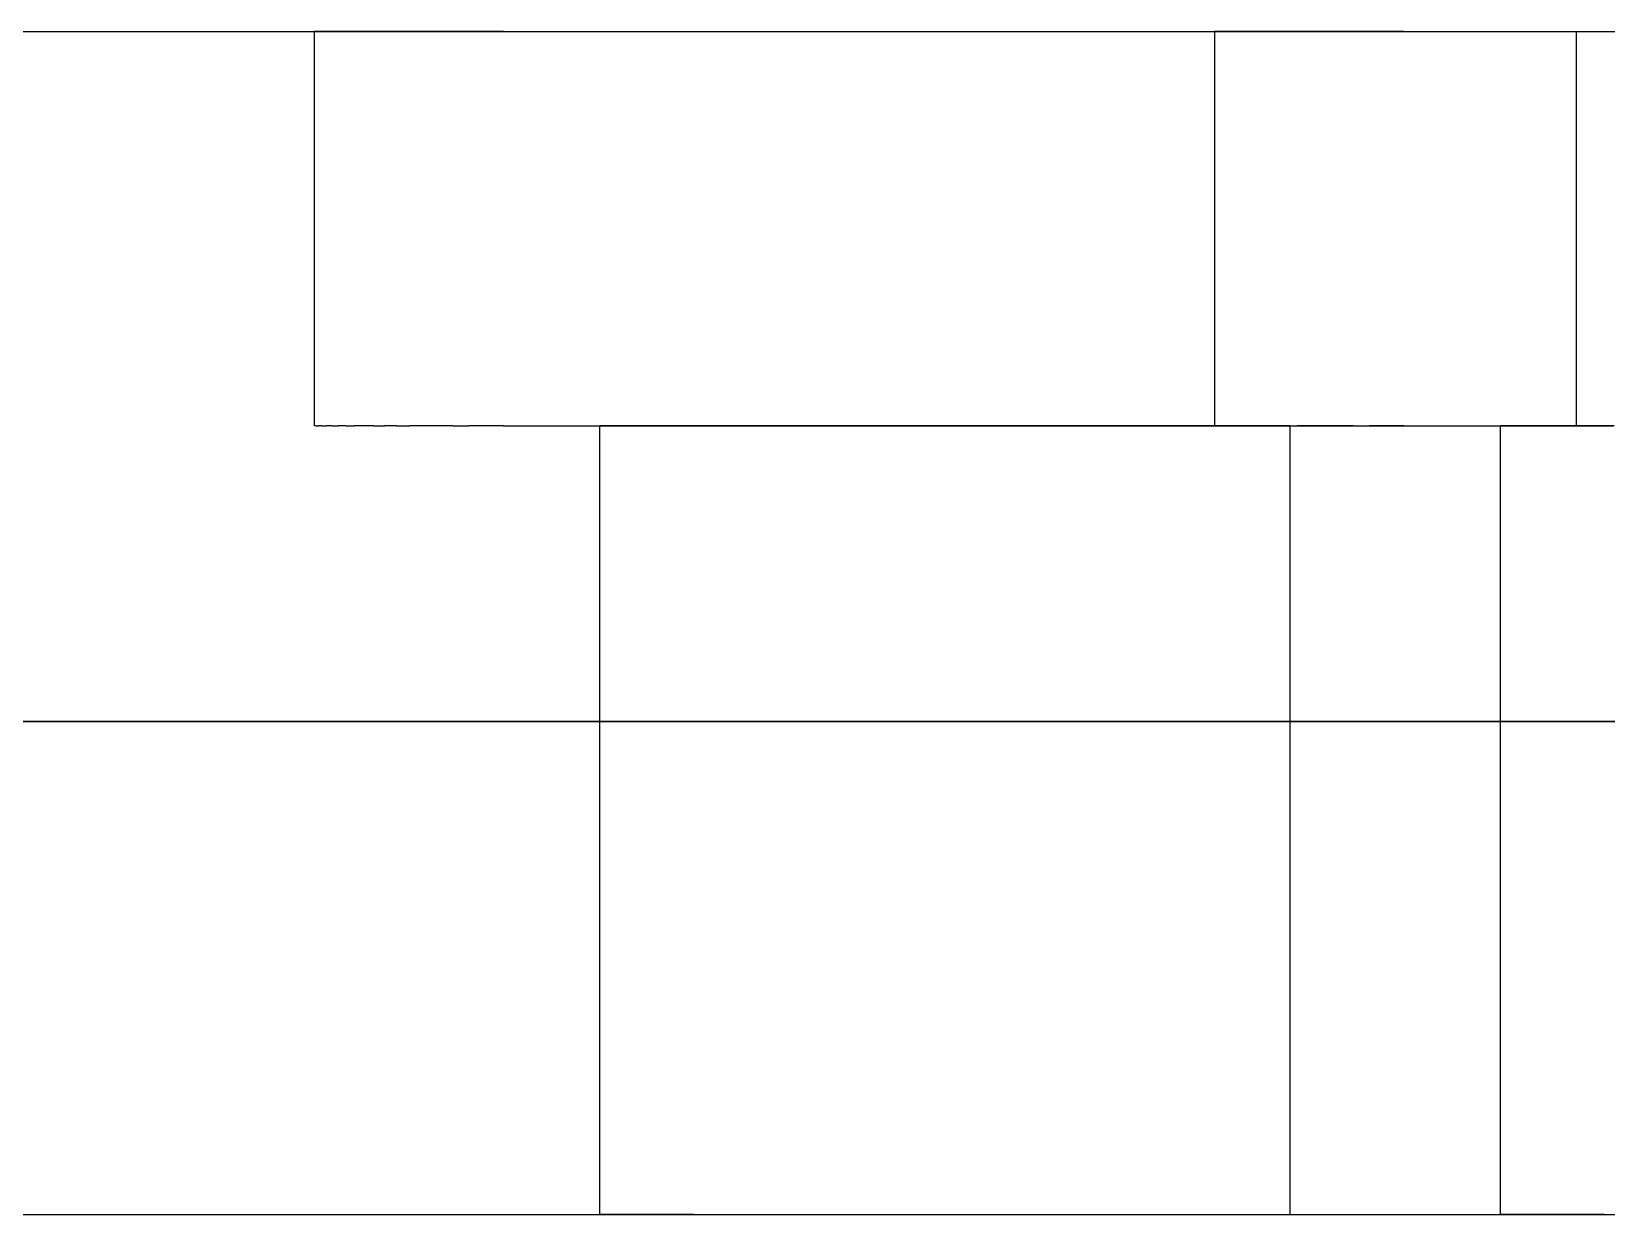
# Model space of a CAD drawing. Header units: millimetres. Extents: x -55 to 176, y -160 to 36.
# Drawn here: x 8.87 to 16.85, y -130 to -124 of the extents above; entities that cross this region are included whole.
import ezdxf

# ---------------------------------------------------------------- set-up
doc = ezdxf.new("R2010")
doc.units = ezdxf.units.MM
doc.layers.add('XZ', color=7, linetype='Continuous')

msp = doc.modelspace()

# ---------------------------------------------------------------- linework, layer by layer
at = {"layer": 'XZ'}
for p, q in [((7.686, -124), (9.0556, -124)), ((8.115, -124), (8.9216, -124)), ((8.9216, -124), (9.714, -124)), ((9.0556, -124), (10.4114, -124)), ((9.714, -124), (10.4911, -124)), ((10.3025, -124), (10.3, -124)), ((10.3, -124), (10.3, -126)), ((10.3101, -124), (10.3025, -124)), ((10.3227, -124), (10.3101, -124)), ((10.3404, -124), (10.3227, -124)), ((10.363, -124), (10.3404, -124)), ((10.3907, -124), (10.363, -124)), ((10.4232, -124), (10.3907, -124)), ((10.4114, -124), (11.7512, -124)), ((10.4606, -124), (10.4232, -124)), ((10.5028, -124), (10.4606, -124)), ((10.4911, -124), (11.2516, -124)), ((10.5497, -124), (10.5028, -124)), ((10.6013, -124), (10.5497, -124)), ((10.6575, -124), (10.6013, -124)), ((10.7182, -124), (10.6575, -124)), ((10.7833, -124), (10.7182, -124)), ((10.8526, -124), (10.7833, -124)), ((10.9262, -124), (10.8526, -124)), ((11.0038, -124), (10.9262, -124)), ((11.0854, -124), (11.0038, -124)), ((11.1708, -124), (11.0854, -124)), ((11.2599, -124), (11.1708, -124)), ((11.2516, -124), (11.9943, -124)), ((11.2599, -124), (11.3525, -124)), ((11.3525, -124), (11.4485, -124)), ((11.4485, -124), (11.5478, -124)), ((11.5478, -124), (11.6501, -124)), ((11.6501, -124), (11.7554, -124)), ((11.7512, -124), (13.073, -124)), ((11.7554, -124), (11.8634, -124)), ((11.8634, -124), (11.974, -124)), ((11.974, -124), (12.0871, -124)), ((11.9943, -124), (12.718, -124)), ((12.0871, -124), (12.2023, -124)), ((12.2023, -124), (12.3196, -124)), ((12.3196, -124), (12.4388, -124)), ((12.4388, -124), (12.5597, -124)), ((12.5597, -124), (12.682, -124)), ((12.682, -124), (12.8057, -124)), ((12.718, -124), (13.4217, -124)), ((12.8057, -124), (12.9304, -124)), ((12.9304, -124), (13.056, -124)), ((13.056, -124), (13.1824, -124)), ((13.073, -124), (14.3748, -124)), ((13.1824, -124), (13.3092, -124)), ((13.3092, -124), (13.4364, -124)), ((13.4217, -124), (14.1041, -124)), ((13.4364, -124), (13.5636, -124)), ((13.5636, -124), (13.6908, -124)), ((13.6908, -124), (13.8176, -124)), ((13.8176, -124), (13.944, -124)), ((13.944, -124), (14.0696, -124)), ((14.0696, -124), (14.1943, -124)), ((14.1041, -124), (14.7642, -124)), ((14.1943, -124), (14.318, -124)), ((14.318, -124), (14.4403, -124)), ((14.3748, -124), (15.6547, -124)), ((14.4403, -124), (14.5612, -124)), ((14.5612, -124), (14.6804, -124)), ((14.6804, -124), (14.7977, -124)), ((14.7642, -124), (15.4009, -124)), ((14.7977, -124), (14.9129, -124)), ((14.8691, -124), (14.8665, -124)), ((14.8665, -124), (14.8665, -126)), ((14.8766, -124), (14.8691, -124)), ((14.8893, -124), (14.8766, -124)), ((14.9069, -124), (14.8893, -124)), ((14.9296, -124), (14.9069, -124)), ((14.9129, -124), (15.026, -124)), ((14.9572, -124), (14.9296, -124)), ((14.9897, -124), (14.9572, -124)), ((15.0271, -124), (14.9897, -124)), ((15.026, -124), (15.1366, -124)), ((15.0693, -124), (15.0271, -124)), ((15.1162, -124), (15.0693, -124)), ((15.1678, -124), (15.1162, -124)), ((15.1366, -124), (15.2446, -124)), ((15.224, -124), (15.1678, -124)), ((15.2847, -124), (15.224, -124)), ((15.2446, -124), (15.3499, -124)), ((15.3498, -124), (15.2847, -124)), ((15.4192, -124), (15.3498, -124)), ((15.3499, -124), (15.4522, -124)), ((15.4009, -124), (16.0133, -124)), ((15.4927, -124), (15.4192, -124)), ((15.4522, -124), (15.5515, -124)), ((15.5703, -124), (15.4927, -124)), ((15.5515, -124), (15.6475, -124)), ((15.6519, -124), (15.5703, -124)), ((15.6475, -124), (15.7401, -124)), ((15.7373, -124), (15.6519, -124)), ((15.6547, -124), (16.9106, -124)), ((15.8264, -124), (15.7373, -124)), ((15.7401, -124), (15.8292, -124)), ((15.8264, -124), (15.919, -124)), ((15.8292, -124), (15.9146, -124)), ((15.9146, -124), (15.9962, -124)), ((15.919, -124), (16.015, -124)), ((15.9962, -124), (16.0738, -124)), ((16.0133, -124), (16.6004, -124)), ((16.015, -124), (16.1143, -124)), ((16.0738, -124), (16.1474, -124)), ((16.1143, -124), (16.2166, -124)), ((16.1474, -124), (16.2167, -124)), ((16.2166, -124), (16.3219, -124)), ((16.2167, -124), (16.2818, -124)), ((16.2818, -124), (16.3425, -124)), ((16.3219, -124), (16.4299, -124)), ((16.3425, -124), (16.3987, -124)), ((16.3987, -124), (16.4503, -124)), ((16.4299, -124), (16.5406, -124)), ((16.4503, -124), (16.4972, -124)), ((16.4972, -124), (16.5394, -124)), ((16.5394, -124), (16.5768, -124)), ((16.5406, -124), (16.6536, -124)), ((16.5768, -124), (16.6093, -124)), ((16.6004, -124), (17.1613, -124)), ((16.6093, -124), (16.637, -124)), ((16.637, -124), (16.6596, -124)), ((16.6536, -124), (16.7688, -124)), ((16.6596, -124), (16.6773, -124)), ((16.6773, -124), (16.6899, -124)), ((16.6899, -124), (16.6975, -124)), ((16.6975, -124), (16.7, -124)), ((16.7, -124), (16.7, -126)), ((16.7688, -124), (16.8862, -124)), ((10.3025, -126), (10.3, -126)), ((10.3101, -126), (10.3025, -126)), ((10.3101, -126), (10.3227, -126)), ((10.3404, -126), (10.3227, -126)), ((10.3404, -126), (10.363, -126)), ((10.3907, -126), (10.363, -126)), ((10.3907, -126), (10.4232, -126)), ((10.4606, -126), (10.4232, -126)), ((10.4606, -126), (10.5028, -126)), ((10.5497, -126), (10.5028, -126)), ((10.6013, -126), (10.5497, -126)), ((10.6013, -126), (10.6575, -126)), ((10.7182, -126), (10.6575, -126)), ((10.7182, -126), (10.7833, -126)), ((10.8526, -126), (10.7833, -126)), ((10.9262, -126), (10.8526, -126)), ((11.0038, -126), (10.9262, -126)), ((11.0038, -126), (11.0854, -126)), ((11.1708, -126), (11.0854, -126)), ((11.2599, -126), (11.1708, -126)), ((11.2599, -126), (11.3525, -126)), ((11.3525, -126), (11.4485, -126)), ((11.4485, -126), (11.5478, -126)), ((11.5478, -126), (11.6501, -126)), ((11.6501, -126), (11.7554, -126)), ((11.75, -130), (11.75, -126)), ((11.7514, -126), (11.75, -126)), ((11.7555, -126), (11.7514, -126)), ((11.7554, -126), (11.8634, -126)), ((11.7624, -126), (11.7555, -126)), ((11.7721, -126), (11.7624, -126)), ((11.7845, -126), (11.7721, -126)), ((11.7996, -126), (11.7845, -126)), ((11.8174, -126), (11.7996, -126)), ((11.8378, -126), (11.8174, -126)), ((11.8609, -126), (11.8378, -126)), ((11.8866, -126), (11.8609, -126)), ((11.8634, -126), (11.974, -126)), ((11.9148, -126), (11.8866, -126)), ((11.9455, -126), (11.9148, -126)), ((11.9787, -126), (11.9455, -126)), ((11.974, -126), (12.0871, -126)), ((12.0143, -126), (11.9787, -126)), ((12.0522, -126), (12.0143, -126)), ((12.0924, -126), (12.0522, -126)), ((12.0871, -126), (12.2023, -126)), ((12.1349, -126), (12.0924, -126)), ((12.1795, -126), (12.1349, -126)), ((12.2262, -126), (12.1795, -126)), ((12.2023, -126), (12.3196, -126)), ((12.2749, -126), (12.2262, -126)), ((12.3256, -126), (12.2749, -126)), ((12.3196, -126), (12.4388, -126)), ((12.3781, -126), (12.3256, -126)), ((12.4324, -126), (12.3781, -126)), ((12.4883, -126), (12.4324, -126)), ((12.4388, -126), (12.5597, -126)), ((12.5459, -126), (12.4883, -126)), ((12.605, -126), (12.5459, -126)), ((12.5597, -126), (12.682, -126)), ((12.6655, -126), (12.605, -126)), ((12.7273, -126), (12.6655, -126)), ((12.682, -126), (12.8057, -126)), ((12.7903, -126), (12.7273, -126)), ((12.8545, -126), (12.7903, -126)), ((12.8057, -126), (12.9304, -126)), ((12.9197, -126), (12.8545, -126)), ((12.9858, -126), (12.9197, -126)), ((12.9304, -126), (13.056, -126)), ((13.0527, -126), (12.9858, -126)), ((13.1203, -126), (13.0527, -126)), ((13.056, -126), (13.1824, -126)), ((13.1885, -126), (13.1203, -126)), ((13.1824, -126), (13.3092, -126)), ((13.2572, -126), (13.1885, -126)), ((13.3263, -126), (13.2572, -126)), ((13.3092, -126), (13.4364, -126)), ((13.3957, -126), (13.3263, -126)), ((13.4652, -126), (13.3957, -126)), ((13.4364, -126), (13.5636, -126)), ((13.5348, -126), (13.4652, -126)), ((13.6043, -126), (13.5348, -126)), ((13.5636, -126), (13.6908, -126)), ((13.6737, -126), (13.6043, -126)), ((13.7428, -126), (13.6737, -126)), ((13.6908, -126), (13.8176, -126)), ((13.8115, -126), (13.7428, -126)), ((13.8797, -126), (13.8115, -126)), ((13.8176, -126), (13.944, -126)), ((13.9473, -126), (13.8797, -126)), ((13.944, -126), (14.0696, -126)), ((14.0142, -126), (13.9473, -126)), ((14.0803, -126), (14.0142, -126)), ((14.0696, -126), (14.1943, -126)), ((14.1455, -126), (14.0803, -126)), ((14.2097, -126), (14.1455, -126)), ((14.1943, -126), (14.318, -126)), ((14.2727, -126), (14.2097, -126)), ((14.3345, -126), (14.2727, -126)), ((14.318, -126), (14.4403, -126)), ((14.395, -126), (14.3345, -126)), ((14.4541, -126), (14.395, -126)), ((14.4403, -126), (14.5612, -126)), ((14.5117, -126), (14.4541, -126)), ((14.5676, -126), (14.5117, -126)), ((14.5612, -126), (14.6804, -126)), ((14.6219, -126), (14.5676, -126)), ((14.6744, -126), (14.6219, -126)), ((14.7251, -126), (14.6744, -126)), ((14.6804, -126), (14.7977, -126)), ((14.7738, -126), (14.7251, -126)), ((14.8205, -126), (14.7738, -126)), ((14.7977, -126), (14.9129, -126)), ((14.8651, -126), (14.8205, -126)), ((14.9076, -126), (14.8651, -126)), ((14.8691, -126), (14.8665, -126)), ((14.8766, -126), (14.8691, -126)), ((14.8766, -126), (14.8893, -126)), ((14.9069, -126), (14.8893, -126)), ((14.9069, -126), (14.9296, -126)), ((14.9478, -126), (14.9076, -126)), ((14.9129, -126), (15.026, -126)), ((14.9572, -126), (14.9296, -126)), ((14.9857, -126), (14.9478, -126)), ((14.9897, -126), (14.9572, -126)), ((15.0213, -126), (14.9857, -126)), ((14.9897, -126), (15.0271, -126)), ((15.0545, -126), (15.0213, -126)), ((15.026, -126), (15.1366, -126)), ((15.0693, -126), (15.0271, -126)), ((15.0852, -126), (15.0545, -126)), ((15.1162, -126), (15.0693, -126)), ((15.1134, -126), (15.0852, -126)), ((15.1391, -126), (15.1134, -126)), ((15.1678, -126), (15.1162, -126)), ((15.1366, -126), (15.2446, -126)), ((15.1622, -126), (15.1391, -126)), ((15.1826, -126), (15.1622, -126)), ((15.224, -126), (15.1678, -126)), ((15.2004, -126), (15.1826, -126)), ((15.2155, -126), (15.2004, -126)), ((15.2279, -126), (15.2155, -126)), ((15.224, -126), (15.2847, -126)), ((15.2376, -126), (15.2279, -126)), ((15.2445, -126), (15.2376, -126)), ((15.2486, -126), (15.2445, -126)), ((15.2446, -126), (15.3499, -126)), ((15.25, -126), (15.2486, -126)), ((15.25, -130), (15.25, -126)), ((15.3498, -126), (15.2847, -126)), ((15.4192, -126), (15.3498, -126)), ((15.3499, -126), (15.4522, -126)), ((15.4927, -126), (15.4192, -126)), ((15.4522, -126), (15.5515, -126)), ((15.5703, -126), (15.4927, -126)), ((15.5515, -126), (15.6475, -126)), ((15.5703, -126), (15.6519, -126)), ((15.6475, -126), (15.7401, -126)), ((15.7373, -126), (15.6519, -126)), ((15.8264, -126), (15.7373, -126)), ((15.7401, -126), (15.8292, -126)), ((15.8264, -126), (15.919, -126)), ((15.8292, -126), (15.9146, -126)), ((15.9146, -126), (15.9962, -126)), ((15.919, -126), (16.015, -126)), ((15.9962, -126), (16.0738, -126)), ((16.015, -126), (16.1143, -126)), ((16.0738, -126), (16.1474, -126)), ((16.1143, -126), (16.2166, -126)), ((16.1474, -126), (16.2167, -126)), ((16.2166, -126), (16.3219, -126)), ((16.2167, -126), (16.2818, -126)), ((16.2818, -126), (16.3425, -126)), ((16.3165, -130), (16.3165, -126)), ((16.3179, -126), (16.3165, -126)), ((16.3221, -126), (16.3179, -126)), ((16.3219, -126), (16.4299, -126)), ((16.329, -126), (16.3221, -126)), ((16.3386, -126), (16.329, -126)), ((16.351, -126), (16.3386, -126)), ((16.3425, -126), (16.3987, -126)), ((16.3661, -126), (16.351, -126)), ((16.3839, -126), (16.3661, -126)), ((16.4043, -126), (16.3839, -126)), ((16.3987, -126), (16.4503, -126)), ((16.4274, -126), (16.4043, -126)), ((16.4531, -126), (16.4274, -126)), ((16.4299, -126), (16.5406, -126)), ((16.4503, -126), (16.4972, -126)), ((16.4813, -126), (16.4531, -126)), ((16.512, -126), (16.4813, -126)), ((16.4972, -126), (16.5394, -126)), ((16.5452, -126), (16.512, -126)), ((16.5394, -126), (16.5768, -126)), ((16.5406, -126), (16.6536, -126)), ((16.5808, -126), (16.5452, -126)), ((16.5768, -126), (16.6093, -126)), ((16.6187, -126), (16.5808, -126)), ((16.6093, -126), (16.637, -126)), ((16.659, -126), (16.6187, -126)), ((16.637, -126), (16.6596, -126)), ((16.6536, -126), (16.7688, -126)), ((16.7014, -126), (16.659, -126)), ((16.6596, -126), (16.6773, -126)), ((16.6773, -126), (16.6899, -126)), ((16.6899, -126), (16.6975, -126)), ((16.6975, -126), (16.7, -126)), ((16.746, -126), (16.7014, -126)), ((16.7927, -126), (16.746, -126)), ((16.7688, -126), (16.8862, -126)), ((16.8415, -126), (16.7927, -126)), ((16.8921, -126), (16.8415, -126)), ((8.115, -127.5), (8.9216, -127.5)), ((9.6515, -127.5), (8.779, -127.5)), ((8.9216, -127.5), (9.714, -127.5)), ((10.5088, -127.5), (9.6515, -127.5)), ((9.714, -127.5), (10.4911, -127.5)), ((10.4911, -127.5), (11.2516, -127.5)), ((11.3494, -127.5), (10.5088, -127.5)), ((11.2516, -127.5), (11.9943, -127.5)), ((12.1722, -127.5), (11.3494, -127.5)), ((11.9943, -127.5), (12.718, -127.5)), ((12.9756, -127.5), (12.1722, -127.5)), ((12.718, -127.5), (13.4217, -127.5)), ((13.7586, -127.5), (12.9756, -127.5)), ((13.4217, -127.5), (14.1041, -127.5)), ((14.5198, -127.5), (13.7586, -127.5)), ((14.1041, -127.5), (14.7642, -127.5)), ((15.258, -127.5), (14.5198, -127.5)), ((14.7642, -127.5), (15.4009, -127.5)), ((15.9721, -127.5), (15.258, -127.5)), ((15.4009, -127.5), (16.0133, -127.5)), ((16.661, -127.5), (15.9721, -127.5)), ((16.0133, -127.5), (16.6004, -127.5)), ((16.6004, -127.5), (17.1613, -127.5)), ((17.3235, -127.5), (16.661, -127.5)), ((7.686, -130), (9.0556, -130)), ((8.779, -130), (9.6515, -130)), ((9.0556, -130), (10.4114, -130)), ((9.6515, -130), (10.5088, -130)), ((10.4114, -130), (11.7512, -130)), ((10.5088, -130), (11.3494, -130)), ((11.3494, -130), (12.1722, -130)), ((11.7514, -130), (11.75, -130)), ((11.7512, -130), (13.073, -130)), ((11.7555, -130), (11.7514, -130)), ((11.7624, -130), (11.7555, -130)), ((11.7721, -130), (11.7624, -130)), ((11.7845, -130), (11.7721, -130)), ((11.7996, -130), (11.7845, -130)), ((11.8174, -130), (11.7996, -130)), ((11.8378, -130), (11.8174, -130)), ((11.8609, -130), (11.8378, -130)), ((11.8866, -130), (11.8609, -130)), ((11.9148, -130), (11.8866, -130)), ((11.9455, -130), (11.9148, -130)), ((11.9787, -130), (11.9455, -130)), ((12.0143, -130), (11.9787, -130)), ((12.0522, -130), (12.0143, -130)), ((12.0924, -130), (12.0522, -130)), ((12.1349, -130), (12.0924, -130)), ((12.1795, -130), (12.1349, -130)), ((12.1722, -130), (12.9756, -130)), ((12.2262, -130), (12.1795, -130)), ((12.2262, -130), (12.2749, -130)), ((12.2749, -130), (12.3256, -130)), ((12.3256, -130), (12.3781, -130)), ((12.3781, -130), (12.4324, -130)), ((12.4324, -130), (12.4883, -130)), ((12.4883, -130), (12.5459, -130)), ((12.5459, -130), (12.605, -130)), ((12.605, -130), (12.6655, -130)), ((12.6655, -130), (12.7273, -130)), ((12.7273, -130), (12.7903, -130)), ((12.7903, -130), (12.8545, -130)), ((12.8545, -130), (12.9197, -130)), ((12.9197, -130), (12.9858, -130)), ((12.9756, -130), (13.7586, -130)), ((12.9858, -130), (13.0527, -130)), ((13.0527, -130), (13.1203, -130)), ((13.073, -130), (14.3748, -130)), ((13.1203, -130), (13.1885, -130)), ((13.1885, -130), (13.2572, -130)), ((13.2572, -130), (13.3263, -130)), ((13.3263, -130), (13.3957, -130)), ((13.3957, -130), (13.4652, -130)), ((13.4652, -130), (13.5348, -130)), ((13.5348, -130), (13.6043, -130)), ((13.6043, -130), (13.6737, -130)), ((13.6737, -130), (13.7428, -130)), ((13.7428, -130), (13.8115, -130)), ((13.7586, -130), (14.5198, -130)), ((13.8115, -130), (13.8797, -130)), ((13.8797, -130), (13.9473, -130)), ((13.9473, -130), (14.0142, -130)), ((14.0142, -130), (14.0803, -130)), ((14.0803, -130), (14.1455, -130)), ((14.1455, -130), (14.2097, -130)), ((14.2097, -130), (14.2727, -130)), ((14.2727, -130), (14.3345, -130)), ((14.3345, -130), (14.395, -130)), ((14.3748, -130), (15.6547, -130)), ((14.395, -130), (14.4541, -130)), ((14.4541, -130), (14.5117, -130)), ((14.5117, -130), (14.5676, -130)), ((14.5198, -130), (15.258, -130)), ((14.5676, -130), (14.6219, -130)), ((14.6219, -130), (14.6744, -130)), ((14.6744, -130), (14.7251, -130)), ((14.7251, -130), (14.7738, -130)), ((14.7738, -130), (14.8205, -130)), ((14.8205, -130), (14.8651, -130)), ((14.8651, -130), (14.9076, -130)), ((14.9076, -130), (14.9478, -130)), ((14.9478, -130), (14.9857, -130)), ((14.9857, -130), (15.0213, -130)), ((15.0213, -130), (15.0545, -130)), ((15.0545, -130), (15.0852, -130)), ((15.0852, -130), (15.1134, -130)), ((15.1134, -130), (15.1391, -130)), ((15.1391, -130), (15.1622, -130)), ((15.1622, -130), (15.1826, -130)), ((15.1826, -130), (15.2004, -130)), ((15.2004, -130), (15.2155, -130)), ((15.2155, -130), (15.2279, -130)), ((15.2279, -130), (15.2376, -130)), ((15.2376, -130), (15.2445, -130)), ((15.2445, -130), (15.2486, -130)), ((15.2486, -130), (15.25, -130)), ((15.258, -130), (15.9721, -130)), ((15.6547, -130), (16.9106, -130)), ((15.9721, -130), (16.661, -130)), ((16.3179, -130), (16.3165, -130)), ((16.3221, -130), (16.3179, -130)), ((16.329, -130), (16.3221, -130)), ((16.3386, -130), (16.329, -130)), ((16.351, -130), (16.3386, -130)), ((16.3661, -130), (16.351, -130)), ((16.3839, -130), (16.3661, -130)), ((16.4043, -130), (16.3839, -130)), ((16.4274, -130), (16.4043, -130)), ((16.4531, -130), (16.4274, -130)), ((16.4813, -130), (16.4531, -130)), ((16.512, -130), (16.4813, -130)), ((16.5452, -130), (16.512, -130)), ((16.5808, -130), (16.5452, -130)), ((16.6187, -130), (16.5808, -130)), ((16.659, -130), (16.6187, -130)), ((16.7014, -130), (16.659, -130)), ((16.661, -130), (17.3235, -130)), ((16.746, -130), (16.7014, -130)), ((16.7927, -130), (16.746, -130)), ((16.8415, -130), (16.7927, -130)), ((16.8415, -130), (16.8921, -130))]:
    msp.add_line(p, q, dxfattribs=at)

doc.saveas('drawing.dxf')
